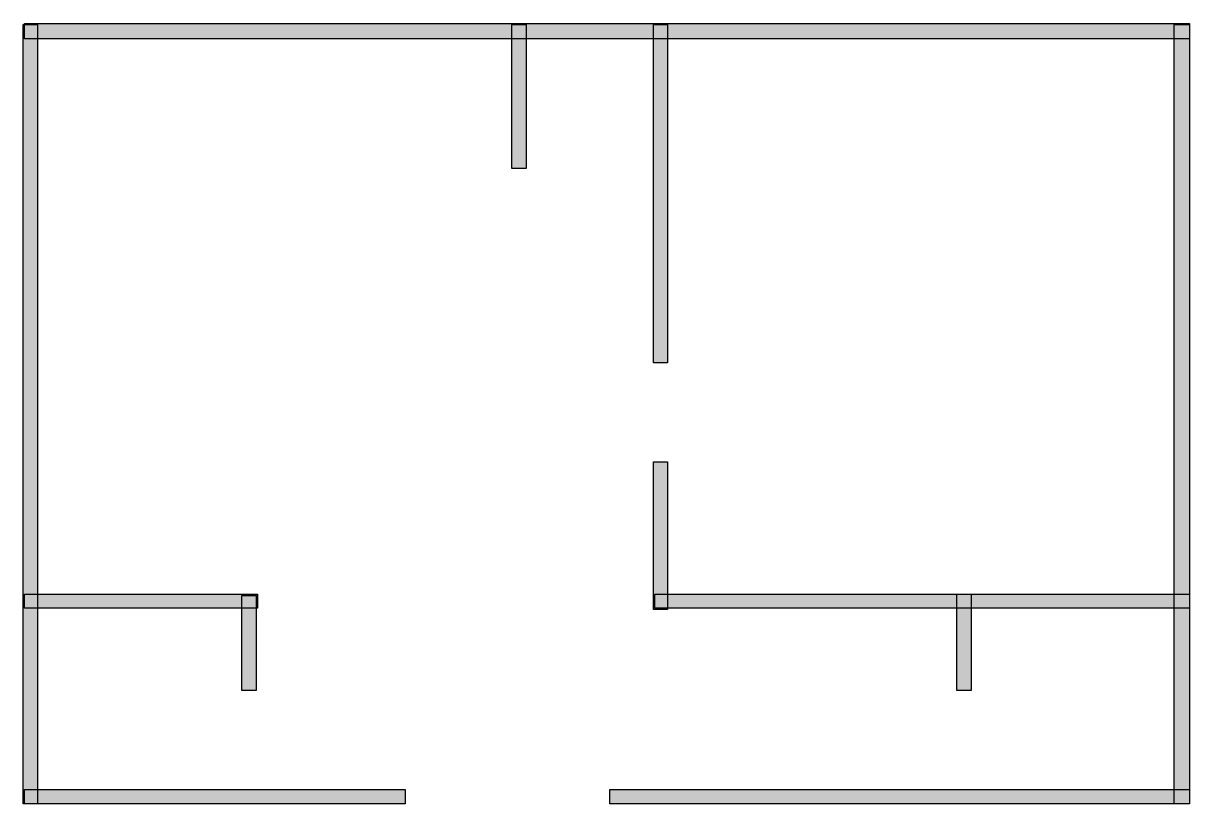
# Model space of a CAD drawing. Header units: centimetres. Extents: x 3 to 1240, y 0 to 828.
import ezdxf

# ---------------------------------------------------------------- set-up
doc = ezdxf.new("R2010")
doc.units = ezdxf.units.CM
doc.layers.add('WALL', color=7, linetype='Continuous')

msp = doc.modelspace()

# ---------------------------------------------------------------- hatches: boundary and pattern name
at = {"layer": 'WALL'}
h = msp.add_hatch(color=256, dxfattribs=at)
h.dxf.hatch_style = 1
h.paths.add_polyline_path([(2.7, 826.4), (17.7, 826.4), (17.7, 0), (2.7, 0)])
h = msp.add_hatch(color=256, dxfattribs=at)
h.dxf.hatch_style = 1
h.paths.add_polyline_path([(4.1, 827.7), (1239.5, 827.7), (1239.5, 811.4), (4.1, 811.4)])
h = msp.add_hatch(color=256, dxfattribs=at)
h.dxf.hatch_style = 1
h.paths.add_polyline_path([(520.9, 826.4), (535.9, 826.4), (535.9, 673.6), (520.9, 673.6)])
h = msp.add_hatch(color=256, dxfattribs=at)
h.dxf.hatch_style = 1
h.paths.add_polyline_path([(670.9, 826.4), (685.9, 826.4), (685.9, 467.7), (670.9, 467.7)])
h = msp.add_hatch(color=256, dxfattribs=at)
h.dxf.hatch_style = 1
h.paths.add_polyline_path([(1223.2, 826.4), (1239.5, 826.4), (1239.5, 0), (1223.2, 0)])
h = msp.add_hatch(color=256, dxfattribs=at)
h.dxf.hatch_style = 1
h.paths.add_polyline_path([(670.9, 362.7), (685.9, 362.7), (685.9, 205.9), (670.9, 205.9)])
h = msp.add_hatch(color=256, dxfattribs=at)
h.dxf.hatch_style = 1
h.paths.add_polyline_path([(4.1, 222.3), (250.9, 222.3), (250.9, 207.3), (4.1, 207.3)])
h = msp.add_hatch(color=256, dxfattribs=at)
h.dxf.hatch_style = 1
h.paths.add_polyline_path([(234.5, 220.9), (249.5, 220.9), (249.5, 120), (234.5, 120)])
h = msp.add_hatch(color=256, dxfattribs=at)
h.dxf.hatch_style = 1
h.paths.add_polyline_path([(672.3, 222.3), (1239.5, 222.3), (1239.5, 207.3), (672.3, 207.3)])
h = msp.add_hatch(color=256, dxfattribs=at)
h.dxf.hatch_style = 1
h.paths.add_polyline_path([(992.7, 222.3), (1007.7, 222.3), (1007.7, 120), (992.7, 120)])
h = msp.add_hatch(color=256, dxfattribs=at)
h.dxf.hatch_style = 1
h.paths.add_polyline_path([(4.1, 15), (407.7, 15), (407.7, 0), (4.1, 0)])
h = msp.add_hatch(color=256, dxfattribs=at)
h.dxf.hatch_style = 1
h.paths.add_polyline_path([(624.5, 15), (1239.5, 15), (1239.5, 0), (624.5, 0)])

# ---------------------------------------------------------------- linework, layer by layer
for points in [[(2.7, 826.4), (17.7, 826.4), (17.7, 0), (2.7, 0)], [(4.1, 827.7), (1239.5, 827.7), (1239.5, 811.4), (4.1, 811.4)], [(520.9, 826.4), (535.9, 826.4), (535.9, 673.6), (520.9, 673.6)], [(670.9, 826.4), (685.9, 826.4), (685.9, 467.7), (670.9, 467.7)], [(1223.2, 826.4), (1239.5, 826.4), (1239.5, 0), (1223.2, 0)], [(670.9, 362.7), (685.9, 362.7), (685.9, 205.9), (670.9, 205.9)], [(4.1, 222.3), (250.9, 222.3), (250.9, 207.3), (4.1, 207.3)], [(234.5, 220.9), (249.5, 220.9), (249.5, 120), (234.5, 120)], [(672.3, 222.3), (1239.5, 222.3), (1239.5, 207.3), (672.3, 207.3)], [(992.7, 222.3), (1007.7, 222.3), (1007.7, 120), (992.7, 120)], [(4.1, 15), (407.7, 15), (407.7, 0), (4.1, 0)], [(624.5, 15), (1239.5, 15), (1239.5, 0), (624.5, 0)]]:
    msp.add_lwpolyline(points, close=True, dxfattribs=at)

doc.saveas('drawing.dxf')
